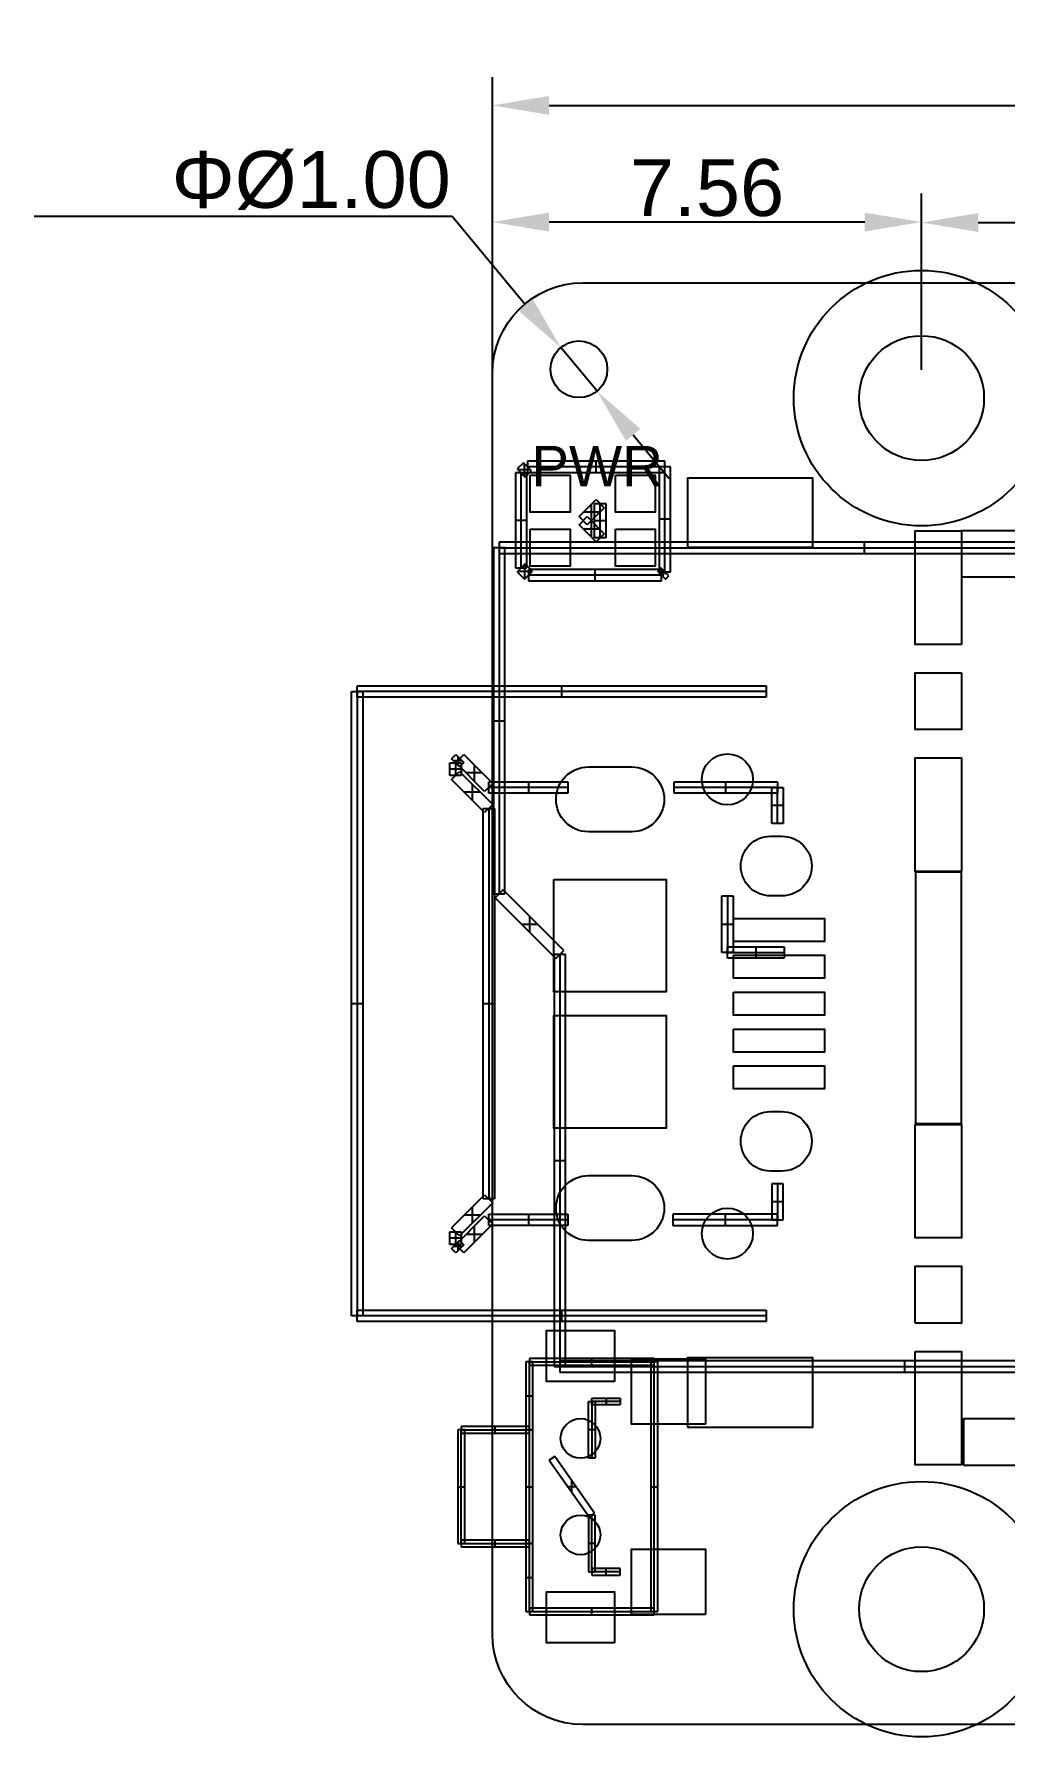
# Model space of a CAD drawing. Header units: millimetres. Extents: x -8.1 to 62.8, y -0.2 to 29.8.
# Drawn here: x -8.07 to 9.03, y -0.22 to 29.78 of the extents above; entities that cross this region are included whole.
import ezdxf

# ---------------------------------------------------------------- set-up
doc = ezdxf.new("R2010")
doc.units = ezdxf.units.MM
doc.header["$MEASUREMENT"] = 0
for name, color, linetype in [('BOT', 12, 'Continuous'), ('KEEPOUT', 13, 'Continuous'), ('SIKL-BOT', 253, 'Continuous'), ('SILK-TOP', 1, 'Continuous'), ('SOLD-TOP', 5, 'Continuous'), ('TOP', 11, 'Continuous'), ('预设值', 7, 'Continuous')]:
    doc.layers.add(name, color=color, linetype=linetype)
doc.styles.add('预设值', font='arial.ttf')
doc.dimstyles.new('尺寸标注造型 01', dxfattribs={"dimtxt": 1, "dimasz": 1, "dimexe": 0.5, "dimexo": 0.5, "dimgap": 0.09, "dimtad": 1, "dimtoh": 1, "dimzin": 1, "dimdsep": 46, "dimtxsty": '预设值', "dimcen": 0.5, "dimazin": 0, "dimtfac": 1, "dimtdec": 4, "dimtix": 1, "dimtmove": 0, "dimatfit": 3, "dimfxl": 1, "dimtolj": 1, "dimtzin": 1, "dimarcsym": 0})

# ---------------------------------------------------------------- blocks, each defined once
blk = doc.blocks.new('*D2')
at = {"layer": 'Defpoints', "color": 0}
for p in [(1.205, 24.261), (1.843, 23.491)]:
    blk.add_point(p, dxfattribs=at)
at = {"layer": '预设值', "color": 0, "lineweight": -2}
for p, q in [((-8.073, 26.573), (-0.707, 26.573)), ((-0.707, 26.573), (0.568, 25.032)), ((1.843, 23.491), (1.205, 24.261)), ((2.48, 22.72), (3.117, 21.95))]:
    blk.add_line(p, q, dxfattribs=at)
at = {"layer": '预设值', "color": 0}
for points in [[(0.44, 24.926), (0.696, 25.138), (1.205, 24.261)], [(2.608, 22.826), (2.352, 22.614), (1.843, 23.491)]]:
    blk.add_solid(points, dxfattribs=at)
at = {"layer": '预设值', "color": 0, "insert": (-3.192, 27.201), "char_height": 1, "attachment_point": 5, "style": '预设值'}
blk.add_mtext('Φ\\A1;%%c1.00', dxfattribs=at)
blk = doc.blocks.new('*D3')
at = {"layer": 'Defpoints', "color": 0}
for p in [(52.848, 26.461), (7.56, 23.368), (52.848, 23.368)]:
    blk.add_point(p, dxfattribs=at)
at = {"layer": '预设值', "color": 0, "lineweight": -2}
for p, q in [((7.56, 23.868), (7.56, 26.961)), ((52.848, 23.868), (52.848, 26.961)), ((8.56, 26.461), (51.848, 26.461))]:
    blk.add_line(p, q, dxfattribs=at)
at = {"layer": '预设值', "color": 0}
for points in [[(8.56, 26.628), (8.56, 26.295), (7.56, 26.461)], [(51.848, 26.295), (51.848, 26.628), (52.848, 26.461)]]:
    blk.add_solid(points, dxfattribs=at)
at = {"layer": '预设值', "color": 0, "insert": (30.204, 27.062), "char_height": 1, "attachment_point": 5, "style": '预设值'}
blk.add_mtext('\\A1;45.29', dxfattribs=at)
blk = doc.blocks.new('*D4')
at = {"layer": 'Defpoints', "color": 0}
for p in [(55, 28.525), (0, 23.079), (55, 21.753)]:
    blk.add_point(p, dxfattribs=at)
at = {"layer": '预设值', "color": 0, "lineweight": -2}
for p, q in [((0, 23.579), (0, 29.025)), ((55, 22.253), (55, 29.025)), ((1, 28.525), (54, 28.525))]:
    blk.add_line(p, q, dxfattribs=at)
at = {"layer": '预设值', "color": 0}
for points in [[(1, 28.692), (1, 28.358), (0, 28.525)], [(54, 28.358), (54, 28.692), (55, 28.525)]]:
    blk.add_solid(points, dxfattribs=at)
at = {"layer": '预设值', "color": 0, "insert": (27.5, 29.125), "char_height": 1, "attachment_point": 5, "style": '预设值'}
blk.add_mtext('\\A1;55.00', dxfattribs=at)
blk = doc.blocks.new('*D7')
at = {"layer": 'Defpoints', "color": 0}
for p in [(0, 26.47), (7.56, 23.368), (0, 22.066)]:
    blk.add_point(p, dxfattribs=at)
at = {"layer": '预设值', "color": 0, "lineweight": -2}
for p, q in [((0, 22.566), (0, 26.97)), ((7.56, 23.868), (7.56, 26.97)), ((6.56, 26.47), (1, 26.47))]:
    blk.add_line(p, q, dxfattribs=at)
at = {"layer": '预设值', "color": 0}
for points in [[(1, 26.636), (1, 26.303), (0, 26.47)], [(6.56, 26.303), (6.56, 26.636), (7.56, 26.47)]]:
    blk.add_solid(points, dxfattribs=at)
at = {"layer": '预设值', "color": 0, "insert": (3.78, 27.07), "char_height": 1, "attachment_point": 5, "style": '预设值'}
blk.add_mtext('\\A1;7.56', dxfattribs=at)

msp = doc.modelspace()

# ---------------------------------------------------------------- linework, layer by layer
at = {"layer": 'BOT'}
for points in [[(3.435, 20.74), (5.645, 20.74), (5.645, 21.96), (3.435, 21.96), (3.435, 20.74)], [(3.435, 5.24), (5.645, 5.24), (5.645, 6.46), (3.435, 6.46), (3.435, 5.24)]]:
    msp.add_lwpolyline(points, dxfattribs=at)
for points in [[(2.455, 15.728), (1.693, 15.728, -1), (1.693, 16.871), (2.455, 16.871, -1), (2.455, 15.728)], [(5.1, 14.6), (4.9, 14.6, -1), (4.9, 15.65), (5.1, 15.65, -1), (5.1, 14.6)], [(5.1, 9.75), (4.9, 9.75, -1), (4.9, 10.8), (5.1, 10.8, -1), (5.1, 9.75)], [(2.455, 8.528), (1.693, 8.528, -1), (1.693, 9.671), (2.455, 9.671, -1), (2.455, 8.528)]]:
    msp.add_lwpolyline(points, format="xyb", dxfattribs=at)
for centre, radius in [((7.56, 23.368), 1.1), ((4.14, 16.65), 0.45), ((4.14, 8.65), 0.45), ((7.56, 2.032), 1.1)]:
    msp.add_circle(centre, radius, dxfattribs=at)
at = {"layer": 'KEEPOUT'}
for centre in [(7.56, 23.368), (7.56, 2.032)]:
    msp.add_circle(centre, 2.25, dxfattribs=at)
at = {"layer": 'SIKL-BOT'}
for p, q in [((0.021, 20.733), (0.021, 14.633)), ((0.221, 20.733), (0.021, 20.733)), ((12.973, 20.833), (0.121, 20.833)), ((0.121, 20.833), (0.121, 20.633)), ((0.121, 20.733), (0.121, 14.633)), ((0.121, 20.733), (12.973, 20.733)), ((0.221, 14.633), (0.221, 20.733)), ((6.547, 20.833), (6.547, 20.633)), ((0.121, 20.633), (12.973, 20.633)), ((-2.38, 18.3), (4.82, 18.3)), ((-2.38, 18.1), (-2.38, 18.3)), ((1.22, 18.3), (1.22, 18.1)), ((4.82, 18.3), (4.82, 18.1)), ((-2.48, 7.2), (-2.48, 18.2)), ((-2.48, 18.2), (-2.28, 18.2)), ((-2.38, 18.2), (-2.38, 7.2)), ((4.82, 18.2), (-2.38, 18.2)), ((4.82, 18.1), (-2.38, 18.1)), ((-2.28, 18.2), (-2.28, 7.2)), ((0.021, 17.683), (0.221, 17.683)), ((0.191, 14.704), (0.05, 14.563)), ((1.258, 13.637), (0.191, 14.704)), ((0.021, 14.633), (0.221, 14.633)), ((0.05, 14.563), (1.117, 13.496)), ((4.04, 13.6), (4.04, 14.6)), ((4.04, 14.6), (4.24, 14.6)), ((4.14, 14.6), (4.14, 13.6)), ((4.24, 14.6), (4.24, 13.6)), ((0.513, 14.1), (0.795, 14.1)), ((0.654, 14.241), (0.654, 13.958)), ((4.04, 14.1), (4.24, 14.1)), ((1.087, 13.566), (1.087, 6.307)), ((1.287, 13.566), (1.087, 13.566)), ((1.117, 13.496), (1.258, 13.637)), ((1.187, 13.566), (1.187, 6.307)), ((1.287, 6.307), (1.287, 13.566)), ((4.24, 13.6), (4.04, 13.6)), ((4.14, 13.7), (5.14, 13.7)), ((4.14, 13.5), (4.14, 13.7)), ((4.14, 13.6), (5.14, 13.6)), ((5.14, 13.5), (4.14, 13.5)), ((4.64, 13.7), (4.64, 13.5)), ((5.14, 13.7), (5.14, 13.5)), ((-2.28, 12.7), (-2.48, 12.7)), ((1.087, 9.937), (1.287, 9.937)), ((-2.28, 7.2), (-2.48, 7.2)), ((-2.38, 7.3), (4.82, 7.3)), ((-2.38, 7.1), (-2.38, 7.3)), ((4.82, 7.2), (-2.38, 7.2)), ((1.22, 7.3), (1.22, 7.1)), ((4.82, 7.3), (4.82, 7.1)), ((4.82, 7.1), (-2.38, 7.1)), ((1.087, 6.307), (1.287, 6.307)), ((1.187, 6.407), (1.187, 6.207)), ((13.329, 6.407), (1.187, 6.407)), ((1.187, 6.307), (13.329, 6.307)), ((7.258, 6.407), (7.258, 6.207)), ((1.187, 6.207), (13.329, 6.207))]:
    msp.add_line(p, q, dxfattribs=at)
at = {"layer": 'SILK-TOP'}
for p, q in [((0.547, 22.23), (0.437, 22.12)), ((0.689, 22.088), (0.547, 22.23)), ((0.563, 21.994), (0.563, 22.214)), ((3.038, 22.259), (0.618, 22.259)), ((0.618, 22.259), (0.618, 22.059)), ((1.828, 22.059), (1.828, 22.259)), ((3.038, 22.059), (3.038, 22.259)), ((0.408, 22.049), (0.408, 20.379)), ((0.608, 22.049), (0.408, 22.049)), ((0.437, 22.12), (0.579, 21.978)), ((0.673, 22.104), (0.453, 22.104)), ((0.508, 20.379), (0.508, 22.049)), ((0.579, 21.978), (0.689, 22.088)), ((0.608, 20.379), (0.608, 22.049)), ((3.038, 22.159), (0.618, 22.159)), ((0.618, 22.059), (3.038, 22.059)), ((2.938, 22.159), (2.938, 20.309)), ((3.138, 22.159), (2.938, 22.159)), ((3.038, 20.309), (3.038, 22.159)), ((3.138, 20.309), (3.138, 22.159)), ((1.527, 21.28), (1.827, 21.58)), ((1.889, 21.359), (1.606, 21.359)), ((1.969, 21.438), (1.669, 21.138)), ((1.748, 21.218), (1.748, 21.5)), ((1.798, 21.509), (1.998, 21.509)), ((1.798, 20.909), (1.798, 21.509)), ((1.827, 21.58), (1.969, 21.438)), ((1.898, 20.909), (1.898, 21.509)), ((1.998, 21.509), (1.998, 20.909)), ((0.608, 21.214), (0.408, 21.214)), ((1.527, 21.138), (1.669, 21.28)), ((1.669, 21.138), (1.527, 21.28)), ((1.827, 20.838), (1.527, 21.138)), ((1.889, 21.059), (1.606, 21.059)), ((1.669, 21.28), (1.969, 20.98)), ((1.748, 20.918), (1.748, 21.2)), ((1.998, 21.209), (1.798, 21.209)), ((3.138, 21.234), (2.938, 21.234)), ((1.998, 20.909), (1.798, 20.909)), ((1.969, 20.98), (1.827, 20.838)), ((0.579, 20.45), (0.437, 20.308)), ((0.573, 20.184), (0.573, 20.444)), ((0.709, 20.32), (0.579, 20.45)), ((0.408, 20.379), (0.608, 20.379)), ((0.437, 20.308), (0.567, 20.178)), ((0.703, 20.314), (0.443, 20.314)), ((0.567, 20.178), (0.709, 20.32)), ((0.638, 20.349), (0.638, 20.149)), ((2.978, 20.349), (0.638, 20.349)), ((2.978, 20.249), (0.638, 20.249)), ((0.638, 20.149), (2.978, 20.149)), ((1.808, 20.149), (1.808, 20.349)), ((2.967, 20.38), (2.907, 20.32)), ((2.907, 20.32), (3.049, 20.178)), ((2.938, 20.309), (3.138, 20.309)), ((3.068, 20.279), (2.948, 20.279)), ((3.109, 20.238), (2.967, 20.38)), ((2.978, 20.149), (2.978, 20.349)), ((3.008, 20.219), (3.008, 20.339)), ((3.049, 20.178), (3.109, 20.238)), ((-0.749, 16.72), (-0.749, 16.942)), ((-0.749, 16.942), (-0.549, 16.942)), ((-0.549, 16.831), (-0.749, 16.831)), ((-0.72, 17.013), (-0.644, 17.089)), ((-0.578, 16.871), (-0.72, 17.013)), ((-0.535, 16.98), (-0.687, 16.98)), ((-0.649, 16.942), (-0.649, 16.72)), ((-0.644, 17.089), (-0.502, 16.947)), ((-0.644, 16.947), (-0.502, 17.089)), ((-0.136, 16.439), (-0.644, 16.947)), ((-0.611, 17.056), (-0.611, 16.904)), ((-0.502, 16.947), (-0.578, 16.871)), ((-0.549, 16.942), (-0.549, 16.72)), ((-0.502, 17.089), (0.006, 16.581)), ((-0.319, 16.905), (-0.319, 16.623)), ((-0.549, 16.72), (-0.749, 16.72)), ((-0.72, 16.649), (-0.578, 16.791)), ((-0.136, 16.065), (-0.72, 16.649)), ((-0.578, 16.791), (0.006, 16.207)), ((-0.178, 16.764), (-0.46, 16.764)), ((-0.357, 16.569), (-0.357, 16.287)), ((0.006, 16.581), (-0.136, 16.439)), ((-0.065, 16.61), (1.332, 16.61)), ((-0.065, 16.41), (-0.065, 16.61)), ((1.332, 16.51), (-0.065, 16.51)), ((0.634, 16.61), (0.634, 16.41)), ((1.332, 16.61), (1.332, 16.41)), ((3.201, 16.61), (5.025, 16.61)), ((3.201, 16.41), (3.201, 16.61)), ((5.025, 16.51), (3.201, 16.51)), ((4.113, 16.41), (4.113, 16.61)), ((4.925, 16.51), (5.125, 16.51)), ((4.925, 15.875), (4.925, 16.51)), ((5.025, 16.61), (5.025, 16.41)), ((5.025, 15.875), (5.025, 16.51)), ((5.125, 16.51), (5.125, 15.875)), ((-0.216, 16.428), (-0.498, 16.428)), ((0.006, 16.207), (-0.136, 16.065)), ((1.332, 16.41), (-0.065, 16.41)), ((5.025, 16.41), (3.201, 16.41)), ((-0.165, 9.264), (-0.165, 16.136)), ((-0.165, 16.136), (0.035, 16.136)), ((-0.065, 16.136), (-0.065, 9.264)), ((0.035, 16.136), (0.035, 9.264)), ((5.125, 16.192), (4.925, 16.192)), ((5.125, 15.875), (4.925, 15.875)), ((0.035, 12.7), (-0.165, 12.7)), ((-0.72, 8.751), (-0.136, 9.335)), ((-0.136, 9.335), (0.006, 9.193)), ((4.925, 9.525), (4.925, 8.89)), ((5.125, 9.525), (4.925, 9.525)), ((5.025, 9.525), (5.025, 8.89)), ((5.125, 8.89), (5.125, 9.525)), ((0.006, 9.193), (-0.578, 8.609)), ((-0.357, 9.113), (-0.357, 8.831)), ((0.035, 9.264), (-0.165, 9.264)), ((5.125, 9.207), (4.925, 9.207)), ((-0.578, 8.609), (-0.72, 8.751)), ((-0.644, 8.453), (-0.136, 8.961)), ((0.006, 8.819), (-0.502, 8.311)), ((-0.216, 8.972), (-0.498, 8.972)), ((-0.319, 8.777), (-0.319, 8.495)), ((-0.136, 8.961), (0.006, 8.819)), ((-0.065, 8.99), (1.332, 8.99)), ((-0.065, 8.79), (-0.065, 8.99)), ((1.332, 8.89), (-0.065, 8.89)), ((1.332, 8.79), (-0.065, 8.79)), ((0.634, 8.99), (0.634, 8.79)), ((1.332, 8.99), (1.332, 8.79)), ((3.181, 8.99), (3.181, 8.79)), ((5.025, 8.99), (3.181, 8.99)), ((5.025, 8.89), (3.181, 8.89)), ((3.181, 8.79), (5.025, 8.79)), ((4.103, 8.99), (4.103, 8.79)), ((4.925, 8.89), (5.125, 8.89)), ((5.025, 8.79), (5.025, 8.99)), ((-0.749, 8.458), (-0.749, 8.68)), ((-0.749, 8.68), (-0.549, 8.68)), ((-0.549, 8.569), (-0.749, 8.569)), ((-0.549, 8.458), (-0.749, 8.458)), ((-0.72, 8.387), (-0.578, 8.529)), ((-0.535, 8.42), (-0.687, 8.42)), ((-0.649, 8.68), (-0.649, 8.458)), ((-0.502, 8.311), (-0.644, 8.453)), ((-0.502, 8.453), (-0.644, 8.311)), ((-0.611, 8.496), (-0.611, 8.344)), ((-0.578, 8.529), (-0.502, 8.453)), ((-0.549, 8.68), (-0.549, 8.458)), ((-0.178, 8.636), (-0.46, 8.636)), ((-0.644, 8.311), (-0.72, 8.387)), ((0.592, 6.391), (0.592, 5.191)), ((0.712, 6.391), (0.592, 6.391)), ((2.852, 6.451), (0.652, 6.451)), ((0.652, 6.451), (0.652, 6.331)), ((0.652, 6.391), (2.852, 6.391)), ((0.652, 5.191), (0.652, 6.391)), ((0.652, 6.331), (2.852, 6.331)), ((0.712, 5.191), (0.712, 6.391)), ((1.752, 6.331), (1.752, 6.451)), ((2.792, 6.391), (2.792, 1.991)), ((2.912, 6.391), (2.792, 6.391)), ((2.852, 6.331), (2.852, 6.451)), ((2.852, 1.991), (2.852, 6.391)), ((2.912, 1.991), (2.912, 6.391)), ((0.592, 5.791), (0.712, 5.791)), ((1.752, 5.751), (2.252, 5.751)), ((1.752, 5.631), (1.752, 5.751)), ((2.002, 5.751), (2.002, 5.631)), ((2.252, 5.751), (2.252, 5.631)), ((1.692, 4.691), (1.692, 5.691)), ((1.692, 5.691), (1.812, 5.691)), ((1.752, 5.691), (1.752, 4.691)), ((2.252, 5.691), (1.752, 5.691)), ((2.252, 5.631), (1.752, 5.631)), ((1.812, 5.691), (1.812, 4.691)), ((-0.608, 5.191), (-0.608, 3.191)), ((-0.488, 5.191), (-0.608, 5.191)), ((0.652, 5.251), (-0.548, 5.251)), ((-0.548, 5.251), (-0.548, 5.131)), ((-0.548, 5.191), (0.652, 5.191)), ((-0.548, 3.191), (-0.548, 5.191)), ((-0.548, 5.131), (0.652, 5.131)), ((-0.488, 3.191), (-0.488, 5.191)), ((0.052, 5.131), (0.052, 5.251)), ((0.592, 5.191), (0.712, 5.191)), ((0.592, 5.191), (0.592, 3.191)), ((0.712, 5.191), (0.592, 5.191)), ((0.652, 5.131), (0.652, 5.251)), ((0.652, 3.191), (0.652, 5.191)), ((0.712, 3.191), (0.712, 5.191)), ((1.812, 5.191), (1.692, 5.191)), ((1.101, 4.725), (1.003, 4.657)), ((1.003, 4.657), (1.703, 3.657)), ((1.801, 3.725), (1.101, 4.725)), ((1.812, 4.691), (1.692, 4.691)), ((1.402, 4.086), (1.402, 4.296)), ((-0.608, 4.191), (-0.488, 4.191)), ((0.592, 4.191), (0.712, 4.191)), ((1.475, 4.191), (1.329, 4.191)), ((2.792, 4.191), (2.912, 4.191)), ((1.692, 3.691), (1.692, 2.691)), ((1.812, 3.691), (1.692, 3.691)), ((1.703, 3.657), (1.801, 3.725)), ((1.752, 2.691), (1.752, 3.691)), ((1.812, 2.691), (1.812, 3.691)), ((-0.608, 3.191), (-0.488, 3.191)), ((-0.548, 3.251), (-0.548, 3.131)), ((0.652, 3.251), (-0.548, 3.251)), ((-0.548, 3.191), (0.652, 3.191)), ((-0.548, 3.131), (0.652, 3.131)), ((0.052, 3.131), (0.052, 3.251)), ((0.592, 3.191), (0.592, 1.991)), ((0.712, 3.191), (0.592, 3.191)), ((0.592, 3.191), (0.712, 3.191)), ((0.652, 3.131), (0.652, 3.251)), ((0.652, 1.991), (0.652, 3.191)), ((0.712, 1.991), (0.712, 3.191)), ((1.812, 3.191), (1.692, 3.191)), ((1.752, 2.751), (1.752, 2.631)), ((2.252, 2.751), (1.752, 2.751)), ((2.002, 2.631), (2.002, 2.751)), ((2.252, 2.631), (2.252, 2.751)), ((0.592, 2.591), (0.712, 2.591)), ((1.692, 2.691), (1.812, 2.691)), ((2.252, 2.691), (1.752, 2.691)), ((1.752, 2.631), (2.252, 2.631)), ((0.592, 1.991), (0.712, 1.991)), ((0.652, 2.051), (0.652, 1.931)), ((2.852, 2.051), (0.652, 2.051)), ((0.652, 1.991), (2.852, 1.991)), ((0.652, 1.931), (2.852, 1.931)), ((1.752, 1.931), (1.752, 2.051)), ((2.792, 1.991), (2.912, 1.991)), ((2.852, 1.931), (2.852, 2.051))]:
    msp.add_line(p, q, dxfattribs=at)
for points in [[(8.265, 20.218), (10.839, 20.218), (10.839, 21.031), (8.265, 21.031), (8.265, 20.218)], [(8.264, 10.589), (8.264, 15.019), (7.451, 15.019), (7.451, 10.589), (8.264, 10.589)], [(8.298, 4.572), (10.749, 4.572), (10.749, 5.385), (8.298, 5.385), (8.298, 4.572)]]:
    msp.add_lwpolyline(points, dxfattribs=at)
at = {"layer": 'SOLD-TOP'}
for points in [[(8.263, 19.029), (7.45, 19.029), (7.45, 21.029), (8.263, 21.029), (8.263, 19.029)], [(8.263, 18.529), (8.263, 17.529), (7.45, 17.529), (7.45, 18.529), (8.263, 18.529)], [(8.263, 15.029), (7.45, 15.029), (7.45, 17.029), (8.263, 17.029), (8.263, 15.029)], [(7.45, 10.574), (8.263, 10.574), (8.263, 8.574), (7.45, 8.574), (7.45, 10.574)], [(7.45, 7.074), (7.45, 8.074), (8.263, 8.074), (8.263, 7.074), (7.45, 7.074)], [(7.45, 6.574), (8.263, 6.574), (8.263, 4.574), (7.45, 4.574), (7.45, 6.574)]]:
    msp.add_lwpolyline(points, dxfattribs=at)
for centre in [(7.56, 23.368), (7.56, 2.032)]:
    msp.add_circle(centre, 2.25, dxfattribs=at)
at = {"layer": 'TOP'}
for points in [[(0, 1.6), (0, 23.8, -0.414212), (1.6, 25.4), (53.4, 25.4, -0.414213), (55, 23.8), (55, 1.6, -0.414213), (53.4, 0), (1.6, 0, -0.414212), (0, 1.6)], [(2.455, 15.728), (1.693, 15.728, -1), (1.693, 16.871), (2.455, 16.871, -1), (2.455, 15.728)], [(5.1, 14.6), (4.9, 14.6, -1), (4.9, 15.65), (5.1, 15.65, -1), (5.1, 14.6)], [(5.1, 9.75), (4.9, 9.75, -1), (4.9, 10.8), (5.1, 10.8, -1), (5.1, 9.75)], [(2.455, 8.528), (1.693, 8.528, -1), (1.693, 9.671), (2.455, 9.671, -1), (2.455, 8.528)]]:
    msp.add_lwpolyline(points, format="xyb", dxfattribs=at)
for points in [[(0.668, 22.009), (1.368, 22.009), (1.368, 21.359), (0.668, 21.359), (0.668, 22.009)], [(2.168, 22.009), (2.868, 22.009), (2.868, 21.359), (2.168, 21.359), (2.168, 22.009)], [(0.668, 21.059), (1.368, 21.059), (1.368, 20.409), (0.668, 20.409), (0.668, 21.059)], [(2.168, 21.059), (2.868, 21.059), (2.868, 20.409), (2.168, 20.409), (2.168, 21.059)], [(1.083, 14.89), (3.064, 14.89), (3.064, 12.909), (1.083, 12.909), (1.083, 14.89)], [(4.249, 14.203), (5.849, 14.203), (5.849, 13.797), (4.249, 13.797), (4.249, 14.203)], [(4.249, 13.553), (5.849, 13.553), (5.849, 13.147), (4.249, 13.147), (4.249, 13.553)], [(4.249, 12.903), (5.849, 12.903), (5.849, 12.497), (4.249, 12.497), (4.249, 12.903)], [(1.083, 12.491), (3.064, 12.491), (3.064, 10.509), (1.083, 10.509), (1.083, 12.491)], [(4.249, 12.253), (5.849, 12.253), (5.849, 11.847), (4.249, 11.847), (4.249, 12.253)], [(4.249, 11.603), (5.849, 11.603), (5.849, 11.197), (4.249, 11.197), (4.249, 11.603)], [(2.152, 6.041), (0.952, 6.041), (0.952, 6.941), (2.152, 6.941), (2.152, 6.041)], [(3.752, 5.291), (2.452, 5.291), (2.452, 6.441), (3.752, 6.441), (3.752, 5.291)], [(3.752, 1.941), (2.452, 1.941), (2.452, 3.091), (3.752, 3.091), (3.752, 1.941)], [(2.152, 1.441), (0.952, 1.441), (0.952, 2.341), (2.152, 2.341), (2.152, 1.441)]]:
    msp.add_lwpolyline(points, dxfattribs=at)
for centre, radius in [((1.524, 23.876), 0.5), ((7.56, 23.368), 1.1), ((4.14, 16.65), 0.45), ((4.14, 8.65), 0.45), ((1.552, 5.041), 0.35), ((1.552, 3.341), 0.35), ((7.56, 2.032), 1.1)]:
    msp.add_circle(centre, radius, dxfattribs=at)

# ---------------------------------------------------------------- texts
at = {"layer": 'SILK-TOP', "insert": (0.686, 21.815), "char_height": 0.7112, "width": 2.91335, "attachment_point": 7, "line_spacing_factor": 0.963855}
msp.add_mtext('\\fArial;PWR', dxfattribs=at)

# ---------------------------------------------------------------- dimensions: what is measured, and where the dimension line sits
at = {"layer": '预设值'}
for base, p1, p2, picture, middle in [((55, 28.525), (0, 23.079), (55, 21.753), '*D4', (27.5, 29.125)), ((0, 26.47), (7.56, 23.368), (0, 22.066), '*D7', (3.78, 27.07)), ((52.848, 26.461), (7.56, 23.368), (52.848, 23.368), '*D3', (30.204, 27.062))]:
    dim = msp.add_linear_dim(base=base, p1=p1, p2=p2, dimstyle='尺寸标注造型 01', override={"dimtmove": 1}, dxfattribs=at)
    dim.commit()
    dim.dimension.update_dxf_attribs({"geometry": picture, "text_midpoint": middle})
dim = msp.add_diameter_dim_2p(p1=(1.843, 23.491), p2=(1.205, 24.261), text='Φ<>', dimstyle='尺寸标注造型 01', override={"dimtmove": 1}, dxfattribs=at)
dim.commit()
dim.dimension.update_dxf_attribs({"geometry": '*D2', "text_midpoint": (-3.192, 26.573), "dimtype": 163})

doc.saveas('drawing.dxf')
